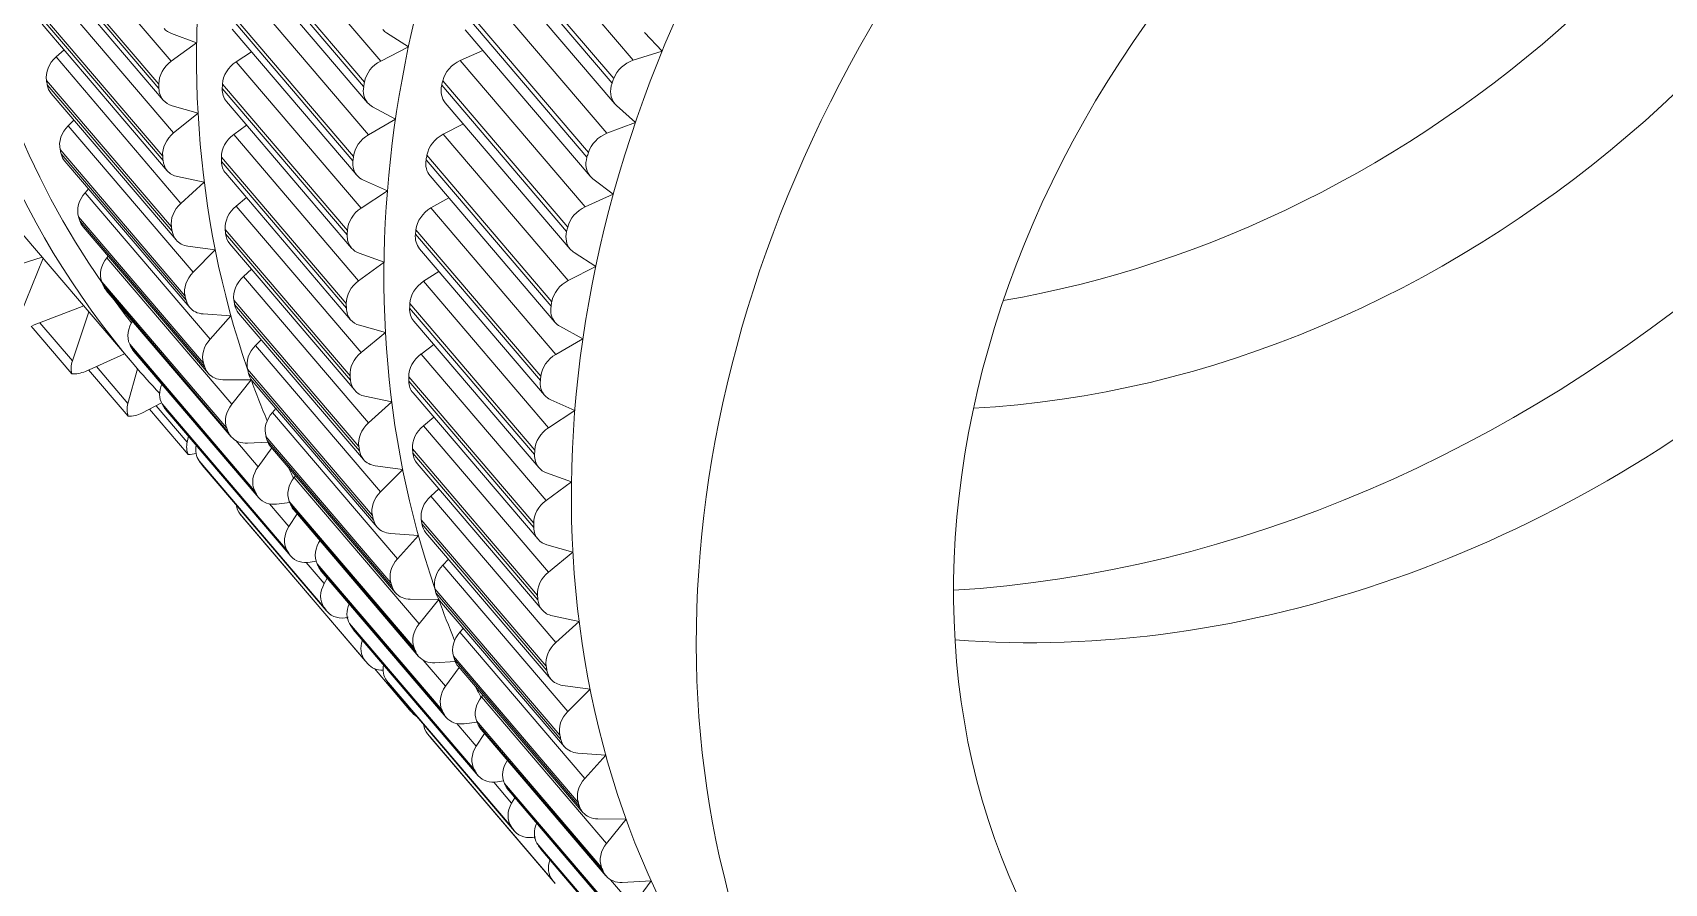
# Model space of a CAD drawing. Header units: metres. Extents: x 2999 to 3109, y 1752 to 1796.
# Drawn here: x 3011.89428 to 3011.90425, y 1761.66757 to 1761.67277 of the extents above; entities that cross this region are included whole.
import ezdxf

# ---------------------------------------------------------------- set-up
doc = ezdxf.new("R2010")
doc.units = ezdxf.units.M
doc.layers.add('PAREDES', color=7, linetype='Continuous')

msp = doc.modelspace()

# ---------------------------------------------------------------- linework, layer by layer
at = {"layer": 'PAREDES', "color": 253, "lineweight": 0}
for p, q in [((3011.8951298, 1761.6725951), (3011.8943668, 1761.6734898)), ((3011.896409, 1761.6725961), (3011.895646, 1761.6734908)), ((3011.8979515, 1761.672601), (3011.8971885, 1761.6734956)), ((3011.8978321, 1761.6724885), (3011.8970691, 1761.6733832)), ((3011.8950542, 1761.6724555), (3011.8942913, 1761.6733501)), ((3011.8950548, 1761.6724288), (3011.8942918, 1761.6733235)), ((3011.8963048, 1761.6724403), (3011.8955419, 1761.6733349)), ((3011.8963097, 1761.6724677), (3011.8955467, 1761.6733623)), ((3011.8978219, 1761.6724614), (3011.897059, 1761.673356)), ((3011.8950809, 1761.6723575), (3011.894318, 1761.6732521)), ((3011.8963288, 1761.6723417), (3011.8955658, 1761.6732364)), ((3011.8978385, 1761.6723354), (3011.8970755, 1761.67323)), ((3011.8951445, 1761.672157), (3011.8943815, 1761.6730516)), ((3011.8963344, 1761.6721456), (3011.8955714, 1761.6730403)), ((3011.8977903, 1761.6721547), (3011.8970273, 1761.6730493)), ((3011.8950775, 1761.6720148), (3011.8943146, 1761.6729094)), ((3011.8950799, 1761.6719885), (3011.8943169, 1761.6728831)), ((3011.8962396, 1761.6719856), (3011.8954765, 1761.6728803)), ((3011.8962426, 1761.6720129), (3011.8954796, 1761.6729075)), ((3011.8976686, 1761.6720091), (3011.8969057, 1761.6729037)), ((3011.8976771, 1761.6720364), (3011.8969141, 1761.672931)), ((3011.8951055, 1761.671926), (3011.8943425, 1761.6728207)), ((3011.8962649, 1761.6718962), (3011.8955019, 1761.6727908)), ((3011.8965778, 1761.6726825), (3011.8964452, 1761.672768)), ((3011.8976883, 1761.6718922), (3011.8969253, 1761.6727869)), ((3011.8981277, 1761.6726573), (3011.8980202, 1761.6727698)), ((3011.8951298, 1761.6725951), (3011.8952847, 1761.6727084)), ((3011.8952847, 1761.6727084), (3011.895132, 1761.6727639)), ((3011.896409, 1761.6725961), (3011.8965778, 1761.6726825)), ((3011.8944261, 1761.6726212), (3011.8944749, 1761.6726655)), ((3011.895189, 1761.6717266), (3011.8944261, 1761.6726212)), ((3011.8955265, 1761.6725919), (3011.8956195, 1761.6726529)), ((3011.8962894, 1761.6716973), (3011.8955265, 1761.6725919)), ((3011.8968944, 1761.6725998), (3011.8970324, 1761.6726614)), ((3011.8976574, 1761.6717052), (3011.8968944, 1761.6725998)), ((3011.8979515, 1761.672601), (3011.8981277, 1761.6726573)), ((3011.8951309, 1761.6715823), (3011.8943679, 1761.6724769)), ((3011.8975509, 1761.6715815), (3011.896788, 1761.6724761)), ((3011.895135, 1761.6715566), (3011.8943721, 1761.6724512)), ((3011.8951596, 1761.6715029), (3011.8943966, 1761.6723975)), ((3011.8962043, 1761.6715339), (3011.8954413, 1761.6724285)), ((3011.8962056, 1761.6715609), (3011.8954426, 1761.6724555)), ((3011.8975443, 1761.6715541), (3011.8967813, 1761.6724487)), ((3011.8952936, 1761.6722783), (3011.8951354, 1761.6723231)), ((3011.8951445, 1761.672157), (3011.8952936, 1761.6722783)), ((3011.8962303, 1761.6714535), (3011.8954674, 1761.6723481)), ((3011.8964992, 1761.6722413), (3011.8963593, 1761.6723172)), ((3011.8975664, 1761.6714464), (3011.8968034, 1761.6723411)), ((3011.8979647, 1761.6722214), (3011.8978484, 1761.6723253)), ((3011.8945002, 1761.6722004), (3011.894535, 1761.6722352)), ((3011.8952631, 1761.6713058), (3011.8945002, 1761.6722004)), ((3011.8955113, 1761.6721478), (3011.8955894, 1761.672205)), ((3011.8963344, 1761.6721456), (3011.8964992, 1761.6722413)), ((3011.8967905, 1761.6721488), (3011.8969136, 1761.6722118)), ((3011.8977903, 1761.6721547), (3011.8979647, 1761.6722214)), ((3011.8962742, 1761.6712532), (3011.8955113, 1761.6721478)), ((3011.8975535, 1761.6712542), (3011.8967905, 1761.6721488)), ((3011.8952142, 1761.67116), (3011.8944512, 1761.6720546)), ((3011.8952201, 1761.6711349), (3011.8944572, 1761.6720296)), ((3011.8952429, 1761.6710897), (3011.8944799, 1761.6719844)), ((3011.8961986, 1761.6711136), (3011.8954357, 1761.6720082)), ((3011.8961992, 1761.6710869), (3011.8954362, 1761.6719815)), ((3011.8974492, 1761.6710983), (3011.8966863, 1761.671993)), ((3011.8974542, 1761.6711257), (3011.8966911, 1761.6720204)), ((3011.8953316, 1761.6718554), (3011.8951686, 1761.6718896)), ((3011.8962253, 1761.6710155), (3011.8954624, 1761.6719102)), ((3011.8974733, 1761.6709998), (3011.8967103, 1761.6718944)), ((3011.8978294, 1761.6717818), (3011.8977046, 1761.6718768)), ((3011.8946037, 1761.6717908), (3011.8946249, 1761.6718143)), ((3011.8953667, 1761.6708961), (3011.8946037, 1761.6717908)), ((3011.895189, 1761.6717266), (3011.8953316, 1761.6718554)), ((3011.8962894, 1761.6716973), (3011.8964496, 1761.6718021)), ((3011.8964496, 1761.6718021), (3011.896303, 1761.6718678)), ((3011.8976574, 1761.6717052), (3011.8978294, 1761.6717818)), ((3011.895526, 1761.6717097), (3011.8955894, 1761.6717613)), ((3011.8962889, 1761.6708151), (3011.895526, 1761.6717097)), ((3011.8967159, 1761.6716983), (3011.896824, 1761.6717611)), ((3011.8974788, 1761.6708037), (3011.8967159, 1761.6716983)), ((3011.8949031, 1761.6707394), (3011.8941402, 1761.671634)), ((3011.895327, 1761.6707495), (3011.894564, 1761.6716442)), ((3011.8953347, 1761.6707253), (3011.8945717, 1761.6716199)), ((3011.8953552, 1761.6706882), (3011.8945922, 1761.6715829)), ((3011.8962219, 1761.6706728), (3011.895459, 1761.6715674)), ((3011.8962243, 1761.6706466), (3011.8954613, 1761.6715412)), ((3011.8962499, 1761.6705841), (3011.8954869, 1761.6714787)), ((3011.897384, 1761.6706436), (3011.896621, 1761.6715383)), ((3011.8973871, 1761.6706709), (3011.8966241, 1761.6715655)), ((3011.8943412, 1761.6713983), (3011.893985, 1761.6712831)), ((3011.8942095, 1761.6710503), (3011.8943471, 1761.6713914)), ((3011.8947361, 1761.6713941), (3011.8947444, 1761.6714044)), ((3011.895499, 1761.6704995), (3011.8947361, 1761.6713941)), ((3011.8953987, 1761.6714416), (3011.8952314, 1761.6714649)), ((3011.8952631, 1761.6713058), (3011.8953987, 1761.6714416)), ((3011.8964292, 1761.6713664), (3011.8962764, 1761.6714219)), ((3011.8974093, 1761.6705542), (3011.8966463, 1761.6714489)), ((3011.8977222, 1761.6713405), (3011.8975896, 1761.6714261)), ((3011.8955705, 1761.6712793), (3011.8956194, 1761.6713234)), ((3011.8963334, 1761.6703847), (3011.8955705, 1761.6712793)), ((3011.8962742, 1761.6712532), (3011.8964292, 1761.6713664)), ((3011.8966709, 1761.67125), (3011.896764, 1761.6713108)), ((3011.8975535, 1761.6712542), (3011.8977222, 1761.6713405)), ((3011.8954688, 1761.6703527), (3011.8947059, 1761.6712473)), ((3011.8954782, 1761.6703293), (3011.8947153, 1761.6712239)), ((3011.8954959, 1761.6703002), (3011.8947329, 1761.6711948)), ((3011.8974338, 1761.6703554), (3011.8966709, 1761.67125)), ((3011.8945956, 1761.6711001), (3011.8942833, 1761.6709796)), ((3011.8962753, 1761.6702404), (3011.8955124, 1761.671135)), ((3011.8962795, 1761.6702147), (3011.8955165, 1761.6711093)), ((3011.8973487, 1761.6701918), (3011.8965857, 1761.6710866)), ((3011.89735, 1761.6702189), (3011.896587, 1761.6711136)), ((3011.8945223, 1761.6706853), (3011.8942741, 1761.6709764)), ((3011.8945261, 1761.6707647), (3011.894328, 1761.6709969)), ((3011.8945261, 1761.6707647), (3011.8946268, 1761.6710635)), ((3011.8954946, 1761.6710384), (3011.8953238, 1761.6710508)), ((3011.8953667, 1761.6708961), (3011.8954946, 1761.6710384)), ((3011.896304, 1761.670161), (3011.895541, 1761.6710556)), ((3011.896438, 1761.6709364), (3011.8962798, 1761.6709812)), ((3011.8973747, 1761.6701116), (3011.8966118, 1761.6710062)), ((3011.8976436, 1761.6708994), (3011.8975038, 1761.6709752)), ((3011.8956447, 1761.6708584), (3011.8956794, 1761.6708933)), ((3011.8962889, 1761.6708151), (3011.896438, 1761.6709364)), ((3011.8974788, 1761.6708037), (3011.8976436, 1761.6708994)), ((3011.8948451, 1761.6708075), (3011.8946055, 1761.6706998)), ((3011.8956392, 1761.6699708), (3011.8948763, 1761.6708654)), ((3011.8956503, 1761.6699485), (3011.8948873, 1761.6708431)), ((3011.8956645, 1761.669927), (3011.8949015, 1761.6708216)), ((3011.8964076, 1761.6699638), (3011.8956447, 1761.6708584)), ((3011.8966557, 1761.6708059), (3011.8967339, 1761.6708631)), ((3011.8974187, 1761.6699113), (3011.8966557, 1761.6708059)), ((3011.8948672, 1761.6704253), (3011.8946254, 1761.6707088)), ((3011.8948656, 1761.6705036), (3011.8946726, 1761.67073)), ((3011.8948656, 1761.6705036), (3011.8949233, 1761.670716)), ((3011.8963586, 1761.6698181), (3011.8955956, 1761.6707127)), ((3011.8963646, 1761.669793), (3011.8956016, 1761.6706876)), ((3011.8956188, 1761.6706477), (3011.8954452, 1761.670649)), ((3011.895499, 1761.6704995), (3011.8956188, 1761.6706477)), ((3011.8963874, 1761.6697478), (3011.8956244, 1761.6706424)), ((3011.8973431, 1761.6697717), (3011.8965801, 1761.6706663)), ((3011.8973436, 1761.6697449), (3011.8965807, 1761.6706396)), ((3011.8950708, 1761.670507), (3011.8949503, 1761.6704447)), ((3011.8952267, 1761.6702681), (3011.8950376, 1761.6704898)), ((3011.8958374, 1761.6696058), (3011.8950744, 1761.6705005)), ((3011.8958502, 1761.6695844), (3011.8950872, 1761.670479)), ((3011.8964761, 1761.6705135), (3011.896313, 1761.6705477)), ((3011.8963334, 1761.6703847), (3011.8964761, 1761.6705135)), ((3011.8973697, 1761.6696736), (3011.8966068, 1761.6705683)), ((3011.897594, 1761.6704601), (3011.8974474, 1761.6705259)), ((3011.8952336, 1761.6701911), (3011.8949968, 1761.6704688)), ((3011.8958602, 1761.6695704), (3011.8950973, 1761.670465)), ((3011.8957482, 1761.6704488), (3011.8957694, 1761.6704724)), ((3011.8965111, 1761.6695542), (3011.8957482, 1761.6704488)), ((3011.8966704, 1761.6703678), (3011.8967338, 1761.6704194)), ((3011.8974338, 1761.6703554), (3011.897594, 1761.6704601)), ((3011.8952267, 1761.6702681), (3011.8952342, 1761.6703045)), ((3011.8956599, 1761.6701173), (3011.8955235, 1761.6702772)), ((3011.8964714, 1761.6694076), (3011.8957084, 1761.6703022)), ((3011.8964791, 1761.6693834), (3011.8957161, 1761.670278)), ((3011.8974333, 1761.6694732), (3011.8966704, 1761.6703678)), ((3011.8957199, 1761.670268), (3011.8955953, 1761.6702611)), ((3011.8956599, 1761.6701173), (3011.8957435, 1761.6702329)), ((3011.8964996, 1761.6693463), (3011.8957367, 1761.6702409)), ((3011.8973663, 1761.6693309), (3011.8966034, 1761.6702255)), ((3011.8973687, 1761.6693047), (3011.8966058, 1761.6701993)), ((3011.8960625, 1761.6692591), (3011.8952995, 1761.6701537)), ((3011.8960768, 1761.6692389), (3011.8953139, 1761.6701335)), ((3011.8960824, 1761.6692317), (3011.8953194, 1761.6701263)), ((3011.8965431, 1761.6700996), (3011.8963759, 1761.6701229)), ((3011.8964076, 1761.6699638), (3011.8965431, 1761.6700996)), ((3011.8973944, 1761.6692421), (3011.8966314, 1761.6701368)), ((3011.8975737, 1761.6700245), (3011.8974209, 1761.6700799)), ((3011.8958805, 1761.6700522), (3011.8958889, 1761.6700624)), ((3011.8966435, 1761.6691575), (3011.8958805, 1761.6700522)), ((3011.8967149, 1761.6699374), (3011.8967638, 1761.6699815)), ((3011.8974187, 1761.6699113), (3011.8975737, 1761.6700245)), ((3011.8958483, 1761.6697513), (3011.89573, 1761.6698901)), ((3011.8958532, 1761.6698981), (3011.8957733, 1761.6698888)), ((3011.8966133, 1761.6690106), (3011.8958503, 1761.6699054)), ((3011.8966228, 1761.6689873), (3011.8958597, 1761.6698819)), ((3011.8974778, 1761.6690428), (3011.8967149, 1761.6699374)), ((3011.8963137, 1761.6689319), (3011.8955507, 1761.6698265)), ((3011.8963296, 1761.6689129), (3011.8955666, 1761.6698075)), ((3011.8963301, 1761.6689123), (3011.8955671, 1761.669807)), ((3011.8958483, 1761.6697513), (3011.8958981, 1761.6698285)), ((3011.8966403, 1761.6689582), (3011.8958774, 1761.6698529)), ((3011.8974197, 1761.6688985), (3011.8966568, 1761.6697931)), ((3011.896639, 1761.6696965), (3011.8964682, 1761.6697089)), ((3011.8965111, 1761.6695542), (3011.896639, 1761.6696965)), ((3011.8974239, 1761.6688728), (3011.8966609, 1761.6697674)), ((3011.8974484, 1761.668819), (3011.8966855, 1761.6697136)), ((3011.8975824, 1761.6695944), (3011.8974242, 1761.6696393)), ((3011.8974333, 1761.6694732), (3011.8975824, 1761.6695944)), ((3011.8960638, 1761.6694029), (3011.8959544, 1761.6695312)), ((3011.8960142, 1761.6695398), (3011.8959785, 1761.6695335)), ((3011.8967836, 1761.6686289), (3011.8960207, 1761.6695235)), ((3011.8967948, 1761.6686065), (3011.8960318, 1761.6695012)), ((3011.8968089, 1761.6685851), (3011.896046, 1761.6694797)), ((3011.8967891, 1761.6695165), (3011.8968238, 1761.6695514)), ((3011.897552, 1761.6686219), (3011.8967891, 1761.6695165)), ((3011.8960638, 1761.6694029), (3011.8960829, 1761.6694364)), ((3011.8967632, 1761.6693058), (3011.8965897, 1761.6693071)), ((3011.8966435, 1761.6691575), (3011.8967632, 1761.6693058)), ((3011.897503, 1761.6684762), (3011.89674, 1761.6693708)), ((3011.897509, 1761.6684511), (3011.896746, 1761.6693457)), ((3011.8975318, 1761.6684058), (3011.8967688, 1761.6693004)), ((3011.8962064, 1761.6691896), (3011.8962017, 1761.669195)), ((3011.8976205, 1761.6691715), (3011.8974574, 1761.6692058)), ((3011.8969818, 1761.6682639), (3011.8962188, 1761.6691585)), ((3011.8969946, 1761.6682425), (3011.8962316, 1761.6691371)), ((3011.8970047, 1761.6682284), (3011.8962417, 1761.6691231)), ((3011.8968926, 1761.6691069), (3011.8969138, 1761.6691305)), ((3011.8976555, 1761.6682122), (3011.8968926, 1761.6691069)), ((3011.8974778, 1761.6690428), (3011.8976205, 1761.6691715)), ((3011.8965851, 1761.6686311), (3011.8963701, 1761.6688832)), ((3011.8968043, 1761.6687753), (3011.896668, 1761.6689352)), ((3011.8968644, 1761.668926), (3011.8967397, 1761.6689192)), ((3011.8968043, 1761.6687753), (3011.896888, 1761.6688909)), ((3011.8976158, 1761.6680657), (3011.8968529, 1761.6689603)), ((3011.8976236, 1761.6680413), (3011.8968606, 1761.6689361)), ((3011.897644, 1761.6680044), (3011.8968811, 1761.668899)), ((3011.8972069, 1761.6679171), (3011.896444, 1761.6688117)), ((3011.8972213, 1761.6678969), (3011.8964583, 1761.6687915)), ((3011.8972268, 1761.6678898), (3011.8964639, 1761.6687844)), ((3011.8976876, 1761.6687577), (3011.8975203, 1761.668781)), ((3011.897025, 1761.6687101), (3011.8970333, 1761.6687205)), ((3011.897788, 1761.6678155), (3011.897025, 1761.6687101)), ((3011.897552, 1761.6686219), (3011.8976876, 1761.6687577)), ((3011.8974581, 1761.66759), (3011.8966952, 1761.6684846)), ((3011.8969927, 1761.6684094), (3011.8968744, 1761.6685482)), ((3011.8969976, 1761.6685562), (3011.8969177, 1761.6685469)), ((3011.8969927, 1761.6684094), (3011.8970425, 1761.6684866)), ((3011.8977577, 1761.6676687), (3011.8969948, 1761.6685634)), ((3011.8977672, 1761.6676453), (3011.8970042, 1761.6685399)), ((3011.8977847, 1761.6676163), (3011.8970218, 1761.6685109)), ((3011.897474, 1761.667571), (3011.896711, 1761.6684656)), ((3011.8974745, 1761.6675704), (3011.8967115, 1761.668465)), ((3011.8977834, 1761.6683546), (3011.8976127, 1761.6683669)), ((3011.8976555, 1761.6682122), (3011.8977834, 1761.6683546)), ((3011.8972082, 1761.668061), (3011.8970989, 1761.6681892)), ((3011.8971586, 1761.6681979), (3011.897123, 1761.6681916)), ((3011.8979281, 1761.667287), (3011.8971651, 1761.6681816)), ((3011.8979392, 1761.6672645), (3011.8971763, 1761.6681591)), ((3011.8979534, 1761.6672431), (3011.8971904, 1761.6681378)), ((3011.8972082, 1761.668061), (3011.8972273, 1761.6680945)), ((3011.8979077, 1761.6679637), (3011.8977342, 1761.667965)), ((3011.897788, 1761.6678155), (3011.8979077, 1761.6679637)), ((3011.8973508, 1761.6678476), (3011.8973461, 1761.6678531)), ((3011.8981262, 1761.666922), (3011.8973633, 1761.6678166)), ((3011.898139, 1761.6669006), (3011.897376, 1761.6677952)), ((3011.8981491, 1761.6668865), (3011.8973862, 1761.6677811)), ((3011.8979487, 1761.6674334), (3011.8978124, 1761.6675933)), ((3011.8980598, 1761.6675869), (3011.8978841, 1761.6675772)), ((3011.8979487, 1761.6674334), (3011.8980598, 1761.6675869))]:
    msp.add_line(p, q, dxfattribs=at)
for centre, radius, start, end in [((3010.9705278, 1762.9080311), 1.4661476, 301.4662384, 319.7050643), ((3111.8314175, 1645.1714434), 153.5085126, 130.603040844, 130.666819848), ((3103.5019309, 1654.8944086), 140.7010131, 130.604526945, 130.673894317)]:
    msp.add_arc(centre, radius, start, end, dxfattribs=at)
for centre, major_axis, start_param, end_param in [((3011.9008759, 1761.6758333), (0.0058586, 0.0049964), 0.073975, 3.061086), ((3011.9008759, 1761.6758333), (0.0059728, 0.0050937), 6.283098, 9.424691), ((3011.9024017, 1761.674044), (0.0058586, 0.0049964), 0.99915, 2.834462), ((3011.9035462, 1761.6727021), (0.0058586, 0.0049964), 0.99915, 2.834462), ((3011.9046906, 1761.6713602), (0.0058586, 0.0049964), 0.99915, 3.102003), ((3011.9054536, 1761.6704655), (0.0058586, 0.0049964), 0.99915, 3.141509), ((3011.9054536, 1761.6704655), (0.0045652, 0.0038933), 6.283066, 9.424658), ((3011.9008759, 1761.6758333), (0.0055163, 0.0047044), 3.963488, 5.461318), ((3011.9008759, 1761.6758333), (0.0045652, 0.0038933), 3.95504, 5.469628), ((3011.9016388, 1761.6749386), (0.0050168, 0.0042784), 3.822005, 5.602662), ((3011.9054536, 1761.6704655), (0.0058586, 0.0049964), 3.141509, 6.283101), ((3011.9049576, 1761.6710471), (-0.0045652, -0.0038933), 0.078754, 3.062926), ((3011.9054536, 1761.6704655), (0.0045652, 0.0038933), 3.569946, 6.283066), ((3011.9003799, 1761.6764148), (-0.0045652, -0.0038933), 0.936406, 1.607353), ((3011.8952076, 1761.6728993), (0.0001217, 0.0001038), 3.141747, 3.572174), ((3011.8965437, 1761.6728921), (0.0001217, 0.0001038), 3.141593, 3.379831), ((3011.8945142, 1761.6725265), (0.0001217, 0.0001038), 1.606007, 2.683334), ((3011.8952021, 1761.6724875), (0.0001217, 0.0001038), 1.477778, 2.555105), ((3011.8955903, 1761.6724785), (0.0001217, 0.0001038), 1.413664, 2.490991), ((3011.8964553, 1761.6724724), (0.0001217, 0.0001038), 1.285436, 2.362763), ((3011.8969316, 1761.6724717), (0.0001217, 0.0001038), 1.221322, 2.298649), ((3011.89797, 1761.6724658), (0.0001217, 0.0001038), 1.093094, 2.170421), ((3011.9016388, 1761.6749386), (0.0060489, 0.0051586), 2.683334, 2.687189), ((3011.9035462, 1761.6727021), (0.0060489, 0.0051586), 2.362763, 2.366618), ((3011.9039276, 1761.6722548), (0.0060489, 0.0051586), 2.298649, 2.302504), ((3011.9046906, 1761.6713602), (0.0060489, 0.0051586), 2.170421, 2.174276), ((3011.8945184, 1761.6725013), (0.0001217, 0.0001038), 2.687189, 3.141593), ((3011.9024017, 1761.674044), (0.0060489, 0.0051586), 2.555105, 2.558961), ((3011.8952026, 1761.6724614), (0.0001217, 0.0001038), 2.558961, 3.141593), ((3011.8955891, 1761.672452), (0.0001217, 0.0001038), 2.494847, 3.141747), ((3011.9027832, 1761.6735967), (0.0060489, 0.0051586), 2.490991, 2.494847), ((3011.8964506, 1761.6724455), (0.0001217, 0.0001038), 2.366618, 3.141593), ((3011.8969252, 1761.6724448), (0.0001217, 0.0001038), 2.302504, 3.141593), ((3011.8979601, 1761.6724393), (0.0001217, 0.0001038), 2.174276, 3.141448), ((3011.8952026, 1761.6724614), (0.0001217, 0.0001038), 3.141593, 3.636288), ((3011.8964506, 1761.6724455), (0.0001217, 0.0001038), 3.141593, 3.443945), ((3011.8979601, 1761.6724393), (0.0001217, 0.0001038), 3.141448, 3.251603), ((3011.8945959, 1761.6721127), (0.0001217, 0.0001038), 1.670121, 2.747448), ((3011.8952249, 1761.6720556), (0.0001217, 0.0001038), 1.541893, 2.61922), ((3011.8955836, 1761.6720402), (0.0001217, 0.0001038), 1.477778, 2.555105), ((3011.8963896, 1761.6720268), (0.0001217, 0.0001038), 1.34955, 2.426877), ((3011.8968368, 1761.6720251), (0.0001217, 0.0001038), 1.285436, 2.362763), ((3011.8978182, 1761.6720228), (0.0001217, 0.0001038), 1.157208, 2.234535), ((3011.9016388, 1761.6749386), (0.0060489, 0.0051586), 2.747448, 2.751303), ((3011.8946017, 1761.6720881), (0.0001217, 0.0001038), 2.751303, 3.141675), ((3011.9024017, 1761.674044), (0.0060489, 0.0051586), 2.61922, 2.623075), ((3011.8952272, 1761.6720299), (0.0001217, 0.0001038), 2.623075, 3.141593), ((3011.9027832, 1761.6735967), (0.0060489, 0.0051586), 2.555105, 2.558961), ((3011.895584, 1761.6720141), (0.0001217, 0.0001038), 2.558961, 3.141593), ((3011.8963866, 1761.672), (0.0001217, 0.0001038), 2.430732, 3.141593), ((3011.9035462, 1761.6727021), (0.0060489, 0.0051586), 2.426877, 2.430732), ((3011.896832, 1761.6719982), (0.0001217, 0.0001038), 2.366618, 3.141593), ((3011.9039276, 1761.6722548), (0.0060489, 0.0051586), 2.362763, 2.366618), ((3011.89781, 1761.671996), (0.0001217, 0.0001038), 2.23839, 3.141592), ((3011.9046906, 1761.6713602), (0.0060489, 0.0051586), 2.234535, 2.23839), ((3011.8952272, 1761.6720299), (0.0001217, 0.0001038), 3.141593, 3.700402), ((3011.8963866, 1761.672), (0.0001217, 0.0001038), 3.141593, 3.50806), ((3011.89781, 1761.671996), (0.0001217, 0.0001038), 3.141592, 3.315717), ((3011.8947064, 1761.6717105), (0.0001217, 0.0001038), 1.734235, 2.811562), ((3011.8952772, 1761.6716319), (0.0001217, 0.0001038), 1.606007, 2.683334), ((3011.8956064, 1761.6716082), (0.0001217, 0.0001038), 1.541893, 2.61922), ((3011.8963533, 1761.6715839), (0.0001217, 0.0001038), 1.413664, 2.490991), ((3011.896771, 1761.6715795), (0.0001217, 0.0001038), 1.34955, 2.426877), ((3011.8976946, 1761.6715771), (0.0001217, 0.0001038), 1.221322, 2.298649), ((3011.9016388, 1761.6749386), (0.0060489, 0.0051586), 2.811562, 2.815417), ((3011.894714, 1761.6716866), (0.0001217, 0.0001038), 2.815417, 3.141593), ((3011.9024017, 1761.674044), (0.0060489, 0.0051586), 2.683334, 2.687189), ((3011.9046906, 1761.6713602), (0.0060489, 0.0051586), 2.298649, 2.302504), ((3011.8952813, 1761.6716067), (0.0001217, 0.0001038), 2.687189, 3.141593), ((3011.8952813, 1761.6716067), (0.0001217, 0.0001038), 3.141593, 3.764516), ((3011.9027832, 1761.6735967), (0.0060489, 0.0051586), 2.61922, 2.623075), ((3011.8956087, 1761.6715826), (0.0001217, 0.0001038), 2.623075, 3.141593), ((3011.896352, 1761.6715574), (0.0001217, 0.0001038), 2.494847, 3.141747), ((3011.9035462, 1761.6727021), (0.0060489, 0.0051586), 2.490991, 2.494847), ((3011.8967681, 1761.6715527), (0.0001217, 0.0001038), 2.430732, 3.141593), ((3011.9039276, 1761.6722548), (0.0060489, 0.0051586), 2.426877, 2.430732), ((3011.8976881, 1761.6715502), (0.0001217, 0.0001038), 2.302504, 3.141593), ((3011.8948454, 1761.6713215), (0.0001217, 0.0001038), 1.798349, 2.875676), ((3011.896352, 1761.6715574), (0.0001217, 0.0001038), 3.141747, 3.572174), ((3011.8976881, 1761.6715502), (0.0001217, 0.0001038), 3.141593, 3.379831), ((3011.8953588, 1761.671218), (0.0001217, 0.0001038), 1.670121, 2.747448), ((3011.8956587, 1761.6711845), (0.0001217, 0.0001038), 1.606007, 2.683334), ((3011.9016388, 1761.6749386), (0.0060489, 0.0051586), 2.875676, 2.879531), ((3011.8948547, 1761.6712986), (0.0001217, 0.0001038), 2.879531, 3.141511), ((3011.8963465, 1761.6711456), (0.0001217, 0.0001038), 1.477778, 2.555105), ((3011.8967347, 1761.6711366), (0.0001217, 0.0001038), 1.413664, 2.490991), ((3011.8975997, 1761.6711305), (0.0001217, 0.0001038), 1.285436, 2.362763), ((3011.9008759, 1761.6758333), (0.0058586, 0.0049964), 3.077411, 3.108578), ((3011.9024017, 1761.674044), (0.0060489, 0.0051586), 2.747448, 2.751303), ((3011.8953647, 1761.6711935), (0.0001217, 0.0001038), 2.751303, 3.141675), ((3011.8953647, 1761.6711935), (0.0001217, 0.0001038), 3.141675, 3.82863), ((3011.9027832, 1761.6735967), (0.0060489, 0.0051586), 2.683334, 2.687189), ((3011.8956628, 1761.6711594), (0.0001217, 0.0001038), 2.687189, 3.141593), ((3011.9035462, 1761.6727021), (0.0060489, 0.0051586), 2.555105, 2.558961), ((3011.8963471, 1761.6711194), (0.0001217, 0.0001038), 2.558961, 3.141593), ((3011.8967335, 1761.6711101), (0.0001217, 0.0001038), 2.494847, 3.141747), ((3011.9039276, 1761.6722548), (0.0060489, 0.0051586), 2.490991, 2.494847), ((3011.897595, 1761.6711036), (0.0001217, 0.0001038), 2.366618, 3.141593), ((3011.9046906, 1761.6713602), (0.0060489, 0.0051586), 2.362763, 2.366618), ((3011.8950124, 1761.6709474), (0.0001217, 0.0001038), 1.862463, 2.93979), ((3011.8963471, 1761.6711194), (0.0001217, 0.0001038), 3.141593, 3.636288), ((3011.897595, 1761.6711036), (0.0001217, 0.0001038), 3.141593, 3.443945), ((3011.8954693, 1761.6708159), (0.0001217, 0.0001038), 1.734235, 2.811562), ((3011.9016388, 1761.6749386), (0.0060489, 0.0051586), 2.93979, 2.943646), ((3011.8950233, 1761.6709255), (0.0001217, 0.0001038), 2.943646, 3.141593), ((3011.8957403, 1761.6707707), (0.0001217, 0.0001038), 1.670121, 2.747448), ((3011.8963694, 1761.6707136), (0.0001217, 0.0001038), 1.541893, 2.61922), ((3011.896728, 1761.6706983), (0.0001217, 0.0001038), 1.477778, 2.555105), ((3011.897534, 1761.6706849), (0.0001217, 0.0001038), 1.34955, 2.426877), ((3011.894666, 1761.6707473), (0.0001217, 0.0001038), 2.207979, 2.778033), ((3011.8945677, 1761.6708277), (0.0001217, 0.0001038), 3.796436, 4.366488), ((3011.9008759, 1761.6758333), (0.0059728, 0.0050937), 3.141506, 3.178291), ((3011.9024017, 1761.674044), (0.0060489, 0.0051586), 2.811562, 2.815417), ((3011.8954769, 1761.670792), (0.0001217, 0.0001038), 2.815417, 3.141593), ((3011.8954769, 1761.670792), (0.0001217, 0.0001038), 3.141593, 3.892744), ((3011.9027832, 1761.6735967), (0.0060489, 0.0051586), 2.747448, 2.751303), ((3011.8957461, 1761.6707462), (0.0001217, 0.0001038), 2.751303, 3.141675), ((3011.8952065, 1761.6705898), (0.0001217, 0.0001038), 2.107323, 3.003904), ((3011.9024017, 1761.674044), (0.0058586, 0.0049964), 2.844891, 2.88773), ((3011.9035462, 1761.6727021), (0.0060489, 0.0051586), 2.61922, 2.623075), ((3011.8963716, 1761.6706879), (0.0001217, 0.0001038), 2.623075, 3.141593), ((3011.8963716, 1761.6706879), (0.0001217, 0.0001038), 3.141593, 3.700402), ((3011.9039276, 1761.6722548), (0.0060489, 0.0051586), 2.555105, 2.558961), ((3011.8967285, 1761.670672), (0.0001217, 0.0001038), 2.558961, 3.141593), ((3011.897531, 1761.6706581), (0.0001217, 0.0001038), 2.430732, 3.141593), ((3011.9046906, 1761.6713602), (0.0060489, 0.0051586), 2.426877, 2.430732), ((3011.8950083, 1761.6704954), (0.0001217, 0.0001038), 2.272094, 2.842147), ((3011.9016388, 1761.6749386), (0.0060489, 0.0051586), 3.003904, 3.00776), ((3011.895219, 1761.6705688), (0.0001217, 0.0001038), 3.00776, 3.141598), ((3011.8956084, 1761.6704269), (0.0001217, 0.0001038), 1.798349, 2.875676), ((3011.897531, 1761.6706581), (0.0001217, 0.0001038), 3.141593, 3.50806), ((3011.8949035, 1761.6705682), (0.0001217, 0.0001038), 3.86055, 4.430603), ((3011.8958509, 1761.6703685), (0.0001217, 0.0001038), 1.734235, 2.811562), ((3011.8964217, 1761.6702899), (0.0001217, 0.0001038), 1.606007, 2.683334), ((3011.9024017, 1761.674044), (0.0060489, 0.0051586), 2.875676, 2.879531), ((3011.8956176, 1761.670404), (0.0001217, 0.0001038), 2.879531, 3.141511), ((3011.8956176, 1761.670404), (0.0001217, 0.0001038), 3.141511, 3.956858), ((3011.9027832, 1761.6735967), (0.0060489, 0.0051586), 2.811562, 2.815417), ((3011.8958584, 1761.6703447), (0.0001217, 0.0001038), 2.815417, 3.141593), ((3011.8967508, 1761.6702663), (0.0001217, 0.0001038), 1.541893, 2.61922), ((3011.8974977, 1761.6702419), (0.0001217, 0.0001038), 1.413664, 2.490991), ((3011.8953716, 1761.6702691), (0.0001217, 0.0001038), 2.336208, 2.906261), ((3011.8952606, 1761.6703341), (0.0001217, 0.0001038), 3.924664, 4.245587), ((3011.8954271, 1761.6702499), (0.0001217, 0.0001038), 2.342627, 3.068018), ((3011.9035462, 1761.6727021), (0.0060489, 0.0051586), 2.683334, 2.687189), ((3011.8964257, 1761.6702648), (0.0001217, 0.0001038), 2.687189, 3.141593), ((3011.9039276, 1761.6722548), (0.0060489, 0.0051586), 2.61922, 2.623075), ((3011.8967531, 1761.6702406), (0.0001217, 0.0001038), 2.623075, 3.141593), ((3011.8974965, 1761.6702154), (0.0001217, 0.0001038), 2.494847, 3.141747), ((3011.9046906, 1761.6713602), (0.0060489, 0.0051586), 2.490991, 2.494847), ((3011.9016388, 1761.6749386), (0.0060489, 0.0051586), 3.068018, 3.071874), ((3011.8954412, 1761.6702302), (0.0001217, 0.0001038), 3.071874, 3.141593), ((3011.8957753, 1761.6700528), (0.0001217, 0.0001038), 1.862463, 2.93979), ((3011.9024017, 1761.674044), (0.0058586, 0.0049964), 2.936963, 2.948889), ((3011.8964257, 1761.6702648), (0.0001217, 0.0001038), 3.141593, 3.764516), ((3011.8974965, 1761.6702154), (0.0001217, 0.0001038), 3.141747, 3.572174), ((3011.8959898, 1761.6699796), (0.0001217, 0.0001038), 1.798349, 2.875676), ((3011.8956733, 1761.6699294), (0.0001217, 0.0001038), 2.65597, 3.132133), ((3011.9024017, 1761.674044), (0.0060489, 0.0051586), 2.93979, 2.943646), ((3011.8957862, 1761.6700308), (0.0001217, 0.0001038), 2.943646, 3.141593), ((3011.8957862, 1761.6700308), (0.0001217, 0.0001038), 3.141593, 4.020973), ((3011.9027832, 1761.6735967), (0.0060489, 0.0051586), 2.875676, 2.879531), ((3011.8959991, 1761.6699567), (0.0001217, 0.0001038), 2.879531, 3.141511), ((3011.8965032, 1761.6698761), (0.0001217, 0.0001038), 1.670121, 2.747448), ((3011.8968031, 1761.6698426), (0.0001217, 0.0001038), 1.606007, 2.683334), ((3011.8974909, 1761.6698036), (0.0001217, 0.0001038), 1.477778, 2.555105), ((3011.9016388, 1761.6749386), (0.0060489, 0.0051586), 3.132133, 3.135988), ((3011.9035462, 1761.6727021), (0.0060489, 0.0051586), 2.747448, 2.751303), ((3011.8965091, 1761.6698516), (0.0001217, 0.0001038), 2.751303, 3.141675), ((3011.9039276, 1761.6722548), (0.0060489, 0.0051586), 2.683334, 2.687189), ((3011.8959695, 1761.6696952), (0.0001217, 0.0001038), 1.926577, 3.003904), ((3011.8965091, 1761.6698516), (0.0001217, 0.0001038), 3.141675, 3.82863), ((3011.8968072, 1761.6698175), (0.0001217, 0.0001038), 2.687189, 3.141593), ((3011.9046906, 1761.6713602), (0.0060489, 0.0051586), 2.555105, 2.558961), ((3011.8974915, 1761.6697774), (0.0001217, 0.0001038), 2.558961, 3.141593), ((3011.9024017, 1761.674044), (0.0060489, 0.0051586), 3.003904, 3.00776), ((3011.895982, 1761.6696742), (0.0001217, 0.0001038), 3.00776, 3.141598), ((3011.8961568, 1761.6696055), (0.0001217, 0.0001038), 1.862463, 2.93979), ((3011.8974915, 1761.6697774), (0.0001217, 0.0001038), 3.141593, 3.636288), ((3011.895982, 1761.6696742), (0.0001217, 0.0001038), 3.141598, 4.085087), ((3011.9027832, 1761.6735967), (0.0060489, 0.0051586), 2.93979, 2.943646), ((3011.8961677, 1761.6695835), (0.0001217, 0.0001038), 2.943646, 3.141593), ((3011.8966138, 1761.6694739), (0.0001217, 0.0001038), 1.734235, 2.811562), ((3011.8968847, 1761.6694288), (0.0001217, 0.0001038), 1.670121, 2.747448), ((3011.8961901, 1761.6693553), (0.0001217, 0.0001038), 1.990692, 3.068018), ((3011.9035462, 1761.6727021), (0.0060489, 0.0051586), 2.811562, 2.815417), ((3011.8966214, 1761.6694501), (0.0001217, 0.0001038), 2.815417, 3.141593), ((3011.8975138, 1761.6693717), (0.0001217, 0.0001038), 1.541893, 2.61922), ((3011.8963509, 1761.6692478), (0.0001217, 0.0001038), 2.107323, 3.003904), ((3011.8966214, 1761.6694501), (0.0001217, 0.0001038), 3.141593, 3.892744), ((3011.9039276, 1761.6722548), (0.0060489, 0.0051586), 2.747448, 2.751303), ((3011.8968906, 1761.6694043), (0.0001217, 0.0001038), 2.751303, 3.141675), ((3011.9035462, 1761.6727021), (0.0058586, 0.0049964), 2.844891, 2.88773), ((3011.9046906, 1761.6713602), (0.0060489, 0.0051586), 2.61922, 2.623075), ((3011.8975161, 1761.669346), (0.0001217, 0.0001038), 2.623075, 3.141593), ((3011.9024017, 1761.674044), (0.0060489, 0.0051586), 3.068018, 3.071874), ((3011.8962041, 1761.6693356), (0.0001217, 0.0001038), 3.071874, 3.141593), ((3011.8962041, 1761.6693356), (0.0001217, 0.0001038), 3.141593, 4.149201), ((3011.8975161, 1761.669346), (0.0001217, 0.0001038), 3.141593, 3.700402), ((3011.9027832, 1761.6735967), (0.0060489, 0.0051586), 3.003904, 3.00776), ((3011.8963634, 1761.6692269), (0.0001217, 0.0001038), 3.00776, 3.141598), ((3011.8967528, 1761.669085), (0.0001217, 0.0001038), 1.798349, 2.875676), ((3011.8969953, 1761.6690266), (0.0001217, 0.0001038), 1.734235, 2.811562), ((3011.8964362, 1761.6690348), (0.0001217, 0.0001038), 2.175052, 3.132133), ((3011.9035462, 1761.6727021), (0.0060489, 0.0051586), 2.875676, 2.879531), ((3011.896762, 1761.6690621), (0.0001217, 0.0001038), 2.879531, 3.141511), ((3011.8975661, 1761.668948), (0.0001217, 0.0001038), 1.606007, 2.683334), ((3011.9024017, 1761.674044), (0.0060489, 0.0051586), 3.132133, 3.135988), ((3011.8964518, 1761.6690162), (0.0001217, 0.0001038), 3.135988, 3.917079), ((3011.8965716, 1761.668908), (0.0001217, 0.0001038), 2.342627, 3.068018), ((3011.896762, 1761.6690621), (0.0001217, 0.0001038), 3.141511, 3.956858), ((3011.9039276, 1761.6722548), (0.0060489, 0.0051586), 2.811562, 2.815417), ((3011.8970028, 1761.6690028), (0.0001217, 0.0001038), 2.815417, 3.141593), ((3011.9046906, 1761.6713602), (0.0060489, 0.0051586), 2.683334, 2.687189), ((3011.9027832, 1761.6735967), (0.0060489, 0.0051586), 3.068018, 3.071874), ((3011.8965856, 1761.6688882), (0.0001217, 0.0001038), 3.071874, 3.141593), ((3011.8975701, 1761.6689228), (0.0001217, 0.0001038), 2.687189, 3.141593), ((3011.8975701, 1761.6689228), (0.0001217, 0.0001038), 3.141593, 3.764516), ((3011.8969197, 1761.6687109), (0.0001217, 0.0001038), 1.862463, 2.93979), ((3011.8971343, 1761.6686377), (0.0001217, 0.0001038), 1.798349, 2.875676), ((3011.9035462, 1761.6727021), (0.0058586, 0.0049964), 2.936963, 2.948889), ((3011.8967068, 1761.6687349), (0.0001217, 0.0001038), 2.839549, 3.196247), ((3011.8967068, 1761.6687349), (0.0001217, 0.0001038), 3.141593, 3.196247), ((3011.9024017, 1761.674044), (0.0060489, 0.0051586), 3.196247, 3.200102), ((3011.8967238, 1761.6687175), (0.0001217, 0.0001038), 3.200102, 3.406264), ((3011.9035462, 1761.6727021), (0.0060489, 0.0051586), 2.93979, 2.943646), ((3011.8969306, 1761.6686889), (0.0001217, 0.0001038), 2.943646, 3.141593), ((3011.8969306, 1761.6686889), (0.0001217, 0.0001038), 3.141593, 4.020973), ((3011.8976477, 1761.6685342), (0.0001217, 0.0001038), 1.670121, 2.747448), ((3011.8968177, 1761.6685875), (0.0001217, 0.0001038), 2.65597, 3.132133), ((3011.9027832, 1761.6735967), (0.0060489, 0.0051586), 3.132133, 3.135988), ((3011.9039276, 1761.6722548), (0.0060489, 0.0051586), 2.875676, 2.879531), ((3011.8971435, 1761.6686147), (0.0001217, 0.0001038), 2.879531, 3.141511), ((3011.8971139, 1761.6683532), (0.0001217, 0.0001038), 1.926577, 3.003904), ((3011.9046906, 1761.6713602), (0.0060489, 0.0051586), 2.747448, 2.751303), ((3011.8976535, 1761.6685096), (0.0001217, 0.0001038), 2.751303, 3.141675), ((3011.8976535, 1761.6685096), (0.0001217, 0.0001038), 3.141675, 3.82863), ((3011.8973012, 1761.6682636), (0.0001217, 0.0001038), 1.862463, 2.93979), ((3011.9035462, 1761.6727021), (0.0060489, 0.0051586), 3.003904, 3.00776), ((3011.8971264, 1761.6683323), (0.0001217, 0.0001038), 3.00776, 3.141598), ((3011.8971264, 1761.6683323), (0.0001217, 0.0001038), 3.141598, 4.085087), ((3011.8977582, 1761.6681319), (0.0001217, 0.0001038), 1.734235, 2.811562), ((3011.9039276, 1761.6722548), (0.0060489, 0.0051586), 2.93979, 2.943646), ((3011.8973121, 1761.6682416), (0.0001217, 0.0001038), 2.943646, 3.141593), ((3011.8973345, 1761.6680134), (0.0001217, 0.0001038), 1.990692, 3.068018), ((3011.9046906, 1761.6713602), (0.0060489, 0.0051586), 2.811562, 2.815417), ((3011.8977658, 1761.6681082), (0.0001217, 0.0001038), 2.815417, 3.141593), ((3011.8977658, 1761.6681082), (0.0001217, 0.0001038), 3.141593, 3.892744), ((3011.9035462, 1761.6727021), (0.0060489, 0.0051586), 3.068018, 3.071874), ((3011.8973486, 1761.6679935), (0.0001217, 0.0001038), 3.071874, 3.141593), ((3011.8973486, 1761.6679935), (0.0001217, 0.0001038), 3.141593, 4.149201), ((3011.8974954, 1761.6679059), (0.0001217, 0.0001038), 2.107323, 3.003904), ((3011.9039276, 1761.6722548), (0.0060489, 0.0051586), 3.003904, 3.00776), ((3011.8975079, 1761.667885), (0.0001217, 0.0001038), 3.00776, 3.141598), ((3011.8978972, 1761.6677431), (0.0001217, 0.0001038), 1.798349, 2.875676), ((3011.8975806, 1761.6676929), (0.0001217, 0.0001038), 2.175052, 3.132133), ((3011.9035462, 1761.6727021), (0.0060489, 0.0051586), 3.132133, 3.135988), ((3011.9046906, 1761.6713602), (0.0060489, 0.0051586), 2.875676, 2.879531), ((3011.8979065, 1761.6677201), (0.0001217, 0.0001038), 2.879531, 3.141511), ((3011.8979065, 1761.6677201), (0.0001217, 0.0001038), 3.141511, 3.956858)]:
    msp.add_ellipse(centre, major_axis=major_axis, ratio=0.808934, start_param=start_param, end_param=end_param, dxfattribs=at)

doc.saveas('drawing.dxf')
